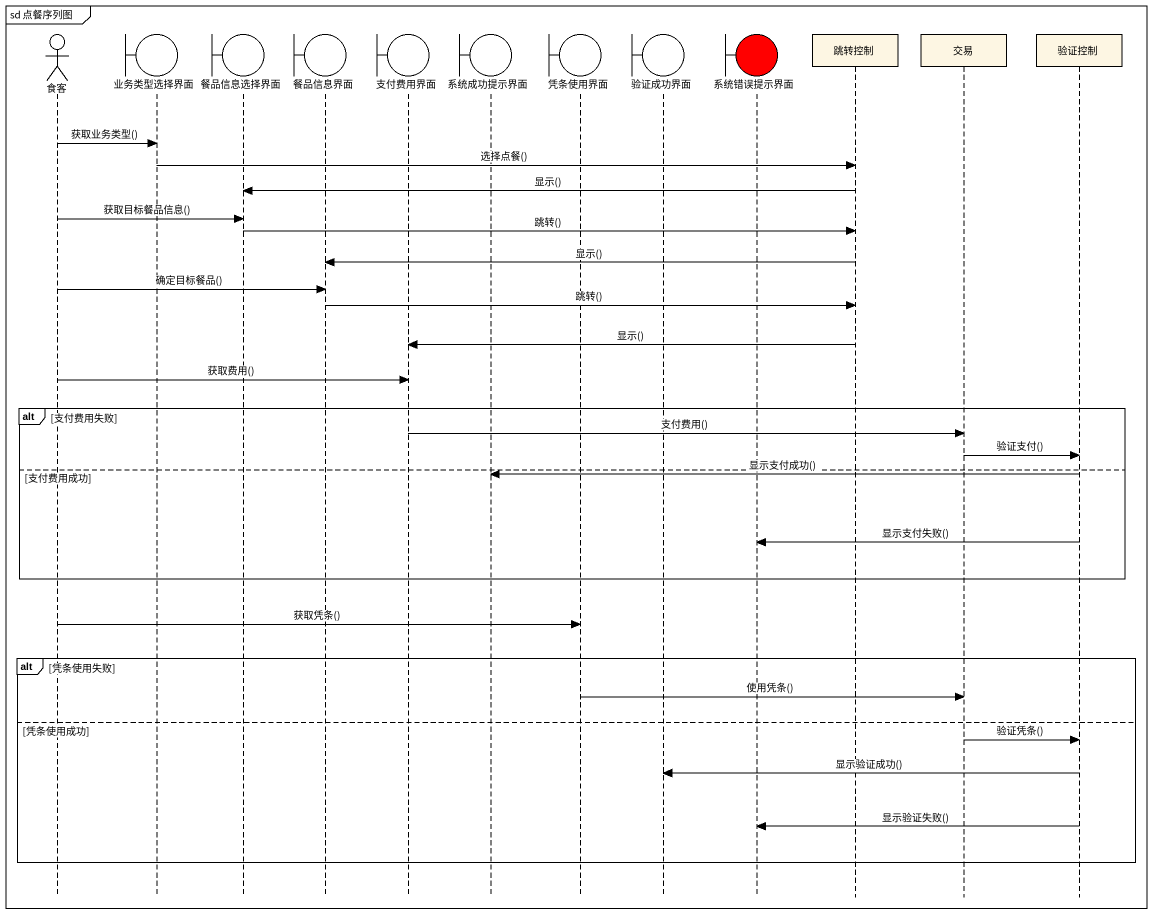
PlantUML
@startuml
mainframe sd 点餐序列图
hide footbox
actor 食客
boundary 业务类型选择界面
boundary 餐品信息选择界面
boundary 餐品信息界面
boundary 支付费用界面
boundary 系统成功提示界面
boundary 凭条使用界面
boundary 验证成功界面
boundary 系统错误提示界面 #FF0000
participant 跳转控制
participant 交易
participant 验证控制

食客 -> 业务类型选择界面 : 获取业务类型()
业务类型选择界面 -> 跳转控制 : 选择点餐()
跳转控制 -> 餐品信息选择界面 : 显示()
食客 -> 餐品信息选择界面 : 获取目标餐品信息()
餐品信息选择界面 -> 跳转控制 : 跳转()
跳转控制 -> 餐品信息界面 : 显示()
食客 -> 餐品信息界面 : 确定目标餐品()
餐品信息界面 -> 跳转控制 : 跳转()
跳转控制 -> 支付费用界面 : 显示()
食客 -> 支付费用界面 : 获取费用()
alt 支付费用失败
  支付费用界面 -> 交易 : 支付费用()
  交易 -> 验证控制 : 验证支付()
else 支付费用成功
  验证控制 -> 系统成功提示界面 : 显示支付成功()
  验证控制 -> 系统错误提示界面 : 显示支付失败()
end
食客 -> 凭条使用界面 : 获取凭条()
alt 凭条使用失败
  凭条使用界面 -> 交易 : 使用凭条()
else 凭条使用成功
  交易 -> 验证控制 : 验证凭条()
  验证控制 -> 验证成功界面 : 显示验证成功()
  验证控制 -> 系统错误提示界面 : 显示验证失败()
end
@enduml
